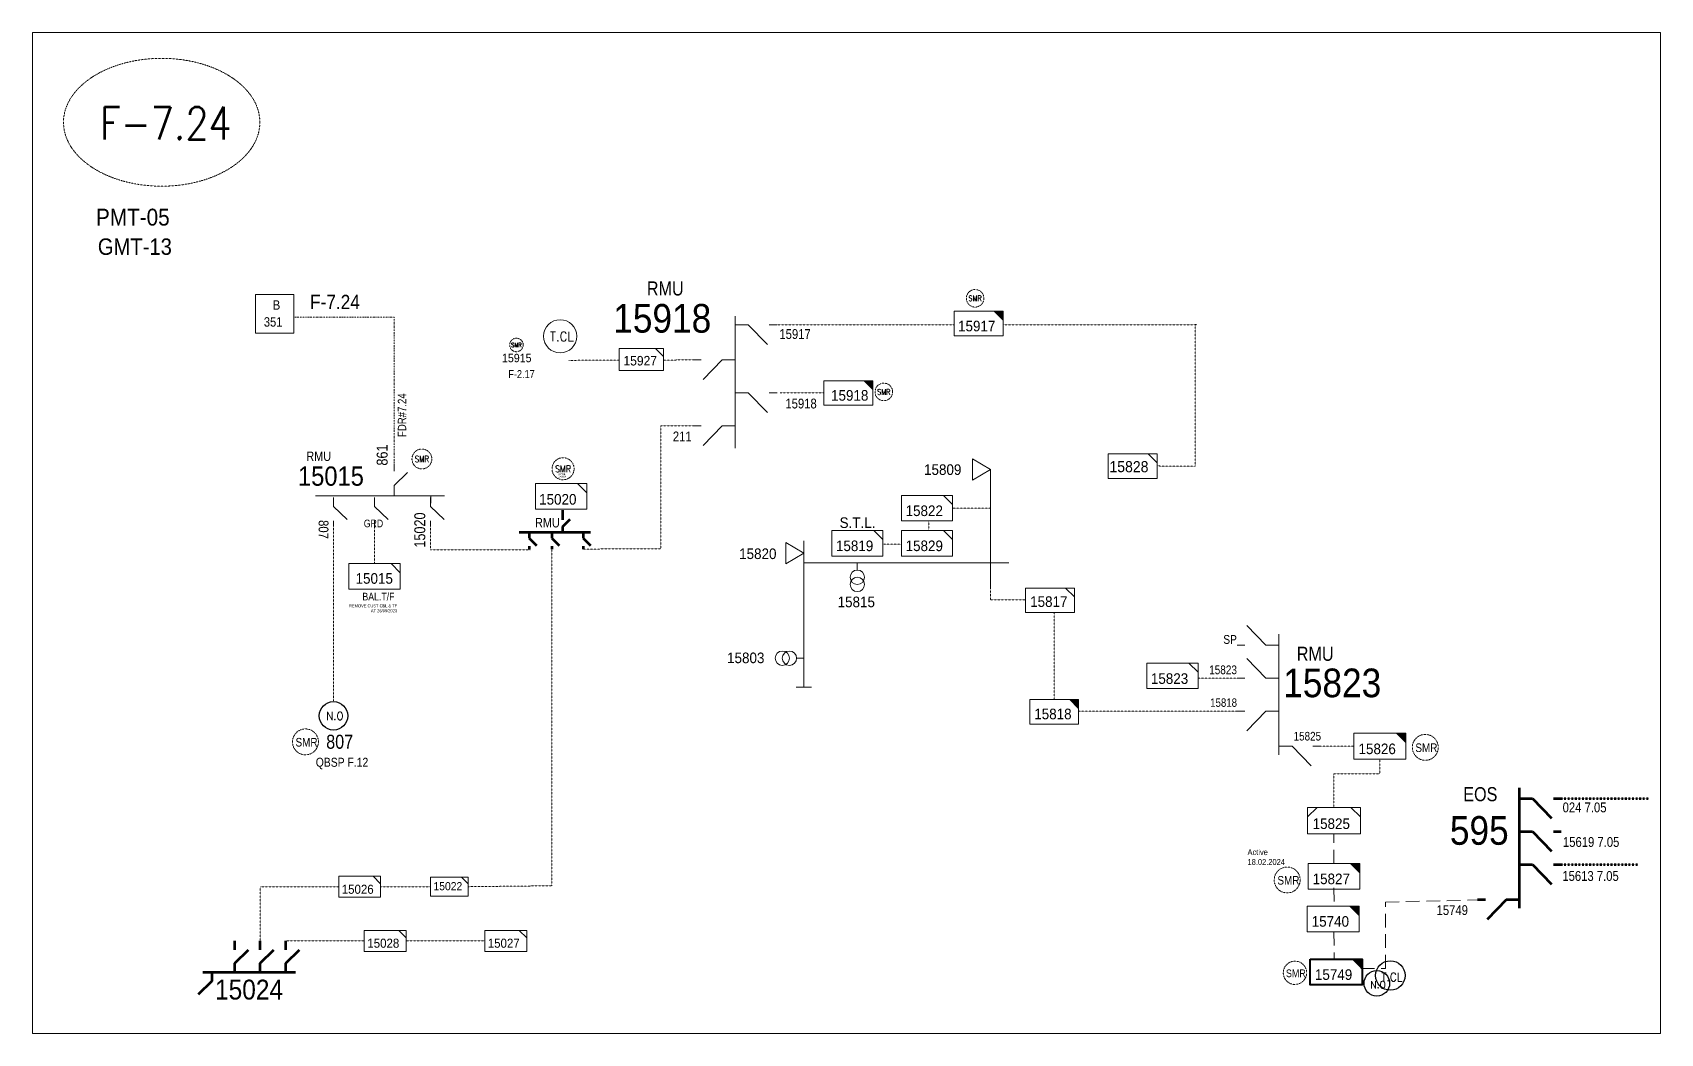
# Model space of a CAD drawing. Header units: metres. Extents: x 65984 to 144644, y -19036 to 23726.
# Drawn here: x 99554 to 100622, y -1956 to -1299 of the extents above; entities that cross this region are included whole.
import ezdxf
from ezdxf.enums import TextEntityAlignment as Align

# ---------------------------------------------------------------- set-up
doc = ezdxf.new("R2010")
doc.units = ezdxf.units.M
doc.header["$MEASUREMENT"] = 0
for name, pattern in [('DGN Style 3', [0.013877, 0, -0.013877]), ('DGN Style 4', [1.6, 0.8, -0.4, 0, -0.4]), ('HIDDEN2', [2381.25, 1587.5, -793.75])]:
    doc.linetypes.add(name, pattern=pattern)
doc.layers.get('0').update_dxf_attribs({"color": 95, "lineweight": 40})
for name, color, linetype, lineweight in [('d_eos', 111, 'Continuous', 40), ('d_eos no', 121, 'Continuous', 40), ('d_oh branch', 94, 'Continuous', 40), ('d_switch', 95, 'Continuous', 40), ('d_tf', 1, 'Continuous', 40), ('d_tf no', 6, 'Continuous', 40), ('d_tf_200', 1, 'Continuous', 40), ('d_ug cable', 95, 'Continuous', 40), ('d_ug tf', 1, 'Continuous', 40), ('d_unit sub', 7, 'Continuous', 40), ('fedr no', 95, 'Continuous', 40), ('GRID STATION  04', 7, 'Continuous', 40), ('Level 37', 7, 'Continuous', 0), ('O H MAIN FEEDER', 4, 'Continuous', 100), ('SW N O', 114, 'Continuous', 30)]:
    doc.layers.add(name, color=color, linetype=linetype, lineweight=lineweight)
doc.styles.add('NASKHF', font='naskhf.shx', dxfattribs={"height": 8})
doc.styles.add('Style-Arial', font='arial.ttf')
doc.styles.add('Style-ENGINEERING', font='ENGINEERING.shx')
doc.styles.add('Style-msdefault', font='msdefault.shx')
doc.styles.add('Style-STANDARD', font='STANDARD.shx')

# ---------------------------------------------------------------- blocks, each defined once
blk = doc.blocks.new('TF_8')
at = {"color": 0, "linetype": 'ByBlock', "lineweight": -2}
blk.add_line((6.3, 4.95), (9.9, 1.35), dxfattribs=at)
blk.add_3dface([(-10.1, 4.95), (9.9, 4.95), (9.9, -5.05), (-10.1, -5.05)], dxfattribs=at)
blk = doc.blocks.new('TFU_132')
at = {"layer": 'd_tf_200', "color": 11, "linetype": 'Continuous', "lineweight": 13}
blk.add_line((0, 10), (0, 0), dxfattribs=at)
at = {"layer": 'd_tf_200', "color": 11, "linetype": 'Continuous', "lineweight": 13, "extrusion": (0, 0, -1)}
for centre in [(0, 30), (0, 20)]:
    blk.add_circle(centre, 10, dxfattribs=at)
blk = doc.blocks.new('exist.us-1000kva')
at = {"color": 0, "linetype": 'ByBlock', "lineweight": -2, "flags": 128}
blk.add_lwpolyline([(40, 12.9), (32.8, 20), (40, 20)], close=True, dxfattribs=at)
at = {"color": 0, "linetype": 'ByBlock', "lineweight": -2, "extrusion": (0, 0, -1)}
blk.add_solid([(-40, 12.9), (-32.8, 20), (-40, 20)], dxfattribs=at)
at = {"color": 0, "linetype": 'ByBlock', "lineweight": -2, "xscale": 2, "yscale": 2}
blk.add_blockref('TF_8', (20.2, 10.1), dxfattribs=at)
blk = doc.blocks.new('TRA1_1102')
at = {"layer": 'd_tf', "color": 11, "linetype": 'Continuous', "lineweight": 13, "ltscale": 0.000583831, "extrusion": (0, 0, -1), "flags": 128}
blk.add_lwpolyline([(-10, -17), (0, 0), (10, -17)], close=True, dxfattribs=at)
blk = doc.blocks.new('TRA1_1101')
at = {"layer": 'd_tf', "color": 11, "linetype": 'Continuous', "lineweight": 13, "ltscale": 0.000583831, "xscale": 1.000046566207833, "yscale": 1.000046566207833, "zscale": 1.000046566207833, "rotation": 180}
blk.add_blockref('TRA1_1102', (0, 0), dxfattribs=at)
blk = doc.blocks.new('*U2914')
at = {"layer": 'd_unit sub', "color": 11, "linetype": 'Continuous', "lineweight": 13, "flags": 128}
for points in [[(-9.48, 1.38), (-6.07, 4.73), (-9.48, 4.73)], [(9.49, 1.32), (6.02, 4.73), (9.5, 4.73)]]:
    blk.add_lwpolyline(points, close=True, dxfattribs=at)
at = {"layer": 'd_unit sub', "color": 11, "linetype": 'Continuous', "lineweight": 13, "xscale": 0.9486633457507602, "yscale": 0.9486633457507602, "zscale": 0.4380515265747435, "rotation": 359.9999999999999}
blk.add_blockref('TF_8', (0.1, 0.04), dxfattribs=at)
blk = doc.blocks.new('*U1426')
at = {"layer": 'SW N O', "color": 3}
blk.add_circle((0, 0), 16.8, dxfattribs=at)
at = {"layer": 'SW N O', "color": 3, "style": 'Style-STANDARD'}
blk.add_text('N.O', height=9.6, dxfattribs=at).set_placement((1.7, -0.2), align=Align.MIDDLE_CENTER)
blk = doc.blocks.new('*U3934')
at = {"layer": 'SW N O', "color": 3}
blk.add_circle((0, 0), 16.8, dxfattribs=at)
at = {"layer": 'SW N O', "color": 3, "insert": (1.7, -1.8), "char_height": 9.6, "attachment_point": 5, "line_spacing_factor": 0.6, "style": 'Style-STANDARD'}
blk.add_mtext('N.O ', dxfattribs=at)
blk = doc.blocks.new('*U1280')
at = {"layer": 'SW N O', "color": 1, "lineweight": 13}
blk.add_circle((0, 0), 16.8, dxfattribs=at)
at = {"layer": 'SW N O', "color": 1, "lineweight": 13, "style": 'Style-STANDARD'}
blk.add_text('T.CL', height=9.6, dxfattribs=at).set_placement((1.7, -0.2), align=Align.MIDDLE_CENTER)
blk = doc.blocks.new('*U3842')
at = {"layer": 'SW N O', "color": 1}
blk.add_circle((0, 0), 16.8, dxfattribs=at)
at = {"layer": 'SW N O', "color": 1, "insert": (1.7, -1.8), "char_height": 9.6, "attachment_point": 5, "line_spacing_factor": 0.6, "style": 'Style-STANDARD'}
blk.add_mtext('T.CL', dxfattribs=at)

msp = doc.modelspace()

# ---------------------------------------------------------------- linework, layer by layer
at = {"layer": 'd_eos', "color": 7, "linetype": 'Continuous', "lineweight": 13, "ltscale": 1.176603}
for p, q in [((100014.9, -1485.4), (100014.9, -1572)), ((100014.9, -1491.1), (100023.5, -1491.1)), ((100023.5, -1491.1), (100036, -1504)), ((100037.2, -1491.1), (100042.4, -1491.1)), ((99992.6, -1514.2), (99987.4, -1514.2)), ((100006.4, -1514.2), (99993.8, -1527.1)), ((100014.9, -1514.2), (100006.4, -1514.2)), ((100014.9, -1535.9), (100023.5, -1535.9)), ((100023.5, -1535.9), (100036, -1548.8)), ((100037.2, -1535.9), (100042.4, -1535.9)), ((99992.6, -1557.5), (99987.4, -1557.5)), ((100006.4, -1557.5), (99993.8, -1570.4)), ((100014.9, -1557.5), (100006.4, -1557.5)), ((100363, -1701.3), (100350.5, -1688.4)), ((100371.6, -1773.4), (100371.6, -1694.2)), ((100349.3, -1701.3), (100344.1, -1701.3)), ((100371.6, -1701.3), (100363, -1701.3)), ((100363, -1722.9), (100350.5, -1710)), ((100349.3, -1722.9), (100344.1, -1722.9)), ((100371.6, -1722.9), (100363, -1722.9)), ((100349.3, -1744.6), (100344.1, -1744.6)), ((100363, -1744.6), (100350.5, -1757.5)), ((100371.6, -1744.6), (100363, -1744.6)), ((100371.6, -1767.7), (100380.2, -1767.7)), ((100380.2, -1767.7), (100392.7, -1780.6)), ((100393.9, -1767.7), (100399.1, -1767.7))]:
    msp.add_line(p, q, dxfattribs=at)
at = {"layer": 'd_eos', "color": 2, "linetype": 'Continuous', "lineweight": 13, "ltscale": 0.9385}
for p, q in [((99791.2, -1587.2), (99791.2, -1583.6)), ((99791.2, -1596.6), (99800, -1588)), ((99791.2, -1602.5), (99791.2, -1596.6)), ((99751.5, -1604.4), (99751.5, -1610.3)), ((99751.5, -1610.3), (99760.3, -1618.9)), ((99778.3, -1604.4), (99778.3, -1610.3)), ((99778.3, -1610.3), (99787.2, -1618.9)), ((99815.1, -1604.4), (99815.1, -1610.3)), ((99815.1, -1610.3), (99823.9, -1618.9)), ((99751.5, -1619.7), (99751.5, -1623.3)), ((99778.3, -1619.7), (99778.3, -1623.3)), ((99815.1, -1619.7), (99815.1, -1623.3))]:
    msp.add_line(p, q, dxfattribs=at)
at = {"layer": 'd_eos', "color": 2, "linetype": 'Continuous', "lineweight": 13, "ltscale": 0.808119}
for p, q in [((99791.3, -1603.5), (99791.3, -1598.8)), ((99739.6, -1603.4), (99824.2, -1603.4)), ((99815.2, -1603.4), (99815.2, -1608.1))]:
    msp.add_line(p, q, dxfattribs=at)
at = {"layer": 'd_eos', "color": 2, "linetype": 'Continuous', "lineweight": 211, "ltscale": 0.449462}
for p, q in [((99901.8, -1619.1), (99901.8, -1612.8)), ((99873.1, -1627.3), (99920.1, -1627.3)), ((99915.1, -1627.2), (99915.1, -1629.9))]:
    msp.add_line(p, q, dxfattribs=at)
at = {"layer": 'd_eos', "color": 2, "linetype": 'Continuous', "lineweight": 211, "ltscale": 0.521977}
for p, q in [((99901.8, -1623.5), (99906.7, -1618.7)), ((99879.7, -1627.8), (99879.7, -1631.1)), ((99879.7, -1631.1), (99884.6, -1635.9)), ((99894.6, -1627.8), (99894.6, -1631.1)), ((99894.6, -1631.1), (99899.5, -1635.9)), ((99901.8, -1627.3), (99901.8, -1623.5)), ((99915.1, -1627.8), (99915.1, -1631.1)), ((99915.1, -1631.1), (99920, -1635.9)), ((99879.7, -1636.3), (99879.7, -1638.3)), ((99894.6, -1636.3), (99894.6, -1638.3)), ((99915.1, -1636.3), (99915.1, -1638.3))]:
    msp.add_line(p, q, dxfattribs=at)
at = {"layer": 'd_eos', "color": 7, "linetype": 'Continuous', "lineweight": 211, "ltscale": 1.176603}
for p, q in [((100529.3, -1874), (100529.3, -1794.9)), ((100529.3, -1802), (100537.9, -1802)), ((100537.9, -1802), (100550.4, -1814.9)), ((100551.6, -1802), (100556.8, -1802)), ((100529.3, -1823.6), (100537.9, -1823.6)), ((100537.9, -1823.6), (100550.4, -1836.5)), ((100551.6, -1823.6), (100556.8, -1823.6)), ((100529.3, -1845.2), (100537.9, -1845.2)), ((100537.9, -1845.2), (100550.4, -1858.1)), ((100551.6, -1845.2), (100556.8, -1845.2)), ((100520.7, -1868.4), (100508.2, -1881.3)), ((100529.3, -1868.4), (100520.7, -1868.4))]:
    msp.add_line(p, q, dxfattribs=at)
at = {"layer": 'd_eos', "color": 157, "linetype": 'Continuous', "lineweight": 211, "ltscale": 1.176603}
msp.add_line((100507, -1868.4), (100501.8, -1868.4), dxfattribs=at)
at = {"layer": 'd_eos', "color": 30, "linetype": 'Continuous', "lineweight": 211, "ltscale": 0.81607}
for p, q in [((99686.7, -1901.3), (99686.7, -1895.3)), ((99703.3, -1901.3), (99703.3, -1895.3)), ((99720.1, -1901.3), (99720.1, -1895.3)), ((99686.7, -1910), (99695.7, -1901.3)), ((99686.7, -1915.9), (99686.7, -1910)), ((99703.3, -1910), (99712.2, -1901.3)), ((99703.3, -1915.9), (99703.3, -1910)), ((99720.1, -1910), (99729, -1901.3)), ((99720.1, -1915.9), (99720.1, -1910)), ((99671.7, -1921.8), (99662.7, -1930.5)), ((99665.8, -1915.9), (99726.4, -1915.9)), ((99671.7, -1915.9), (99671.7, -1921.8))]:
    msp.add_line(p, q, dxfattribs=at)
at = {"layer": 'd_oh branch', "color": 11, "linetype": 'Continuous', "lineweight": 13}
for p, q in [((100182.3, -1586.1), (100182.3, -1664.1)), ((100059.9, -1728.8), (100059.9, -1633)), ((100194.5, -1647.3), (100059.9, -1647.3)), ((100064.9, -1728.8), (100054.9, -1728.8))]:
    msp.add_line(p, q, dxfattribs=at)
at = {"layer": 'd_ug cable', "color": 11, "linetype": 'DGN Style 3', "lineweight": 13}
for p, q in [((100042.4, -1491.1), (100089.3, -1491.1)), ((100158.5, -1491.1), (100089.3, -1491.1)), ((99905.8, -1514.5), (99938.9, -1514.4)), ((99967.8, -1514.3), (99990.7, -1514.2)), ((100044.5, -1535.9), (100073.1, -1535.9)), ((100182.3, -1611.5), (100157.5, -1611.5)), ((100141.9, -1620.2), (100141.9, -1626.1)), ((99751.5, -1623.3), (99751.5, -1737.9)), ((99778.3, -1647.7), (99778.3, -1623.3)), ((100123.6, -1635.1), (100112.4, -1635.1)), ((100224.1, -1680), (100224.1, -1737))]:
    msp.add_line(p, q, dxfattribs=at)
at = {"layer": 'd_ug cable', "color": 30, "linetype": 'DGN Style 3', "lineweight": 13}
for p, q in [((99754.8, -1859.9), (99703.3, -1859.9)), ((99703.3, -1859.9), (99703.3, -1895.3)), ((99815, -1859.8), (99782.5, -1859.8)), ((99839.8, -1859.8), (99894.7, -1859.2)), ((99771.6, -1895.3), (99720.1, -1895.3)), ((99850.7, -1895.3), (99799.1, -1895.3))]:
    msp.add_line(p, q, dxfattribs=at)
at = {"layer": 'd_ug cable', "color": 11, "linetype": 'HIDDEN2', "lineweight": 13, "ltscale": 0.005643}
for p, q in [((100407.7, -1860.5), (100407.8, -1872.4)), ((100407.7, -1889.5), (100407.9, -1906.6))]:
    msp.add_line(p, q, dxfattribs=at)
at = {"layer": 'd_ug cable', "color": 11, "linetype": 'DGN Style 3', "lineweight": 13, "flags": 128}
for points in [[(100190.5, -1491.1), (100317.3, -1491.1), (100317.3, -1490.7), (100316.6, -1490.7), (100316.6, -1583.9)], [(99915.1, -1638.3), (99943, -1638.2), (99966.1, -1638.2), (99966.1, -1557.5), (99987.4, -1557.5)], [(100291.7, -1583.8), (100316.6, -1583.9)], [(99815.1, -1623.3), (99815.1, -1638.7), (99880.5, -1638.7)], [(100182.3, -1658.4), (100182.3, -1671.6), (100205.2, -1671.6)], [(100318.5, -1722.9), (100344.1, -1722.9)], [(100240.2, -1744.6), (100346.7, -1744.6)], [(100399.1, -1767.7), (100420.8, -1767.7)], [(100407.7, -1807.9), (100407.7, -1785.7), (100437.8, -1785.7), (100437.8, -1776.2)]]:
    msp.add_lwpolyline(points, dxfattribs=at)
at = {"layer": 'd_ug cable', "color": 30, "linetype": 'DGN Style 3', "lineweight": 13, "flags": 128}
msp.add_lwpolyline([(99894.7, -1859.2), (99894.7, -1638.2)], dxfattribs=at)
at = {"layer": 'd_ug cable', "color": 157, "linetype": 'DGN Style 3', "lineweight": 158, "flags": 128}
for points in [[(100556.8, -1802), (100614.3, -1802)], [(100557, -1845.2), (100607.1, -1845.2)]]:
    msp.add_lwpolyline(points, dxfattribs=at)
at = {"layer": 'd_ug cable', "color": 11, "linetype": 'HIDDEN2', "lineweight": 13, "ltscale": 0.005643}
for points in [[(100407.7, -1844.5), (100407.7, -1825.3)], [(100425.3, -1913.4), (100441.5, -1913.4), (100441.5, -1869.9), (100507, -1868.4)]]:
    msp.add_lwpolyline(points, dxfattribs=at)
at = {"layer": 'd_ug cable', "color": 2, "linetype": 'DGN Style 3', "lineweight": 13}
for centre, radius in [((100172.3, -1473.8), 5.77), ((99871.4, -1504.4), 4.44), ((100112.4, -1535.2), 5.77), ((99809.4, -1579.2), 6.52), ((99902, -1585.6), 7.24), ((99733, -1764.8), 8.5), ((100467.6, -1768.4), 8.5), ((100377, -1855.4), 8.5), ((100382.1, -1916.3), 7.65)]:
    msp.add_circle(centre, radius, dxfattribs=at)
at = {"layer": 'd_ug tf', "color": 11, "linetype": 'DGN Style 4', "lineweight": 13, "flags": 128}
msp.add_lwpolyline([(99791.2, -1583.5), (99791.2, -1486.2), (99725.4, -1486.2)], dxfattribs=at)
at = {"layer": 'fedr no', "color": 82, "linetype": 'DGN Style 3', "lineweight": 13, "true_color": 0x1dc70e}
msp.add_ellipse((99638.7, -1358.3), major_axis=(64.4, 0), ratio=0.651175, dxfattribs=at)
at = {"layer": 'GRID STATION  04', "color": 121, "linetype": 'Continuous', "lineweight": 13, "ltscale": 0.907961, "flags": 128}
msp.add_lwpolyline([(99700.2, -1496.6), (99700.2, -1471.4), (99725.4, -1471.4), (99725.4, -1496.6)], close=True, dxfattribs=at)
at = {"layer": 'O H MAIN FEEDER', "color": 140, "linetype": 'Continuous', "lineweight": 13, "flags": 128}
msp.add_lwpolyline([(99554, -1299.4), (100621.9, -1299.4), (100621.9, -1956.1), (99554, -1956.1)], close=True, dxfattribs=at)

# ---------------------------------------------------------------- block references
at = {"layer": 'd_tf', "color": 11, "linetype": 'Continuous', "lineweight": 13, "ltscale": 0.000583831, "extrusion": (0, 0, -1), "xscale": 0.6959095240458242, "yscale": 0.6959095240458242, "zscale": 0.6959095240458242, "rotation": 269.9999999999999}
for p in [(-100182.3, -1586.1), (-100059.9, -1641)]:
    msp.add_blockref('TRA1_1101', p, dxfattribs=at)
at = {"layer": 'd_tf_200', "color": 11, "linetype": 'Continuous', "lineweight": 13, "xscale": 0.4702091378688003, "yscale": 0.4702091378688003, "zscale": 0.4702091378688003, "rotation": 179.9999999999999}
msp.add_blockref('TFU_132', (100095, -1647.4), dxfattribs=at)
at = {"layer": 'd_tf_200', "color": 11, "linetype": 'Continuous', "lineweight": 13, "extrusion": (0, 0, -1), "xscale": 0.4702091378688003, "yscale": 0.4702091378688003, "zscale": 0.4702091378688003, "rotation": 269.9999999999999}
msp.add_blockref('TFU_132', (-100059.9, -1709.9), dxfattribs=at)
at = {"layer": 'd_unit sub', "color": 2, "linetype": 'Continuous', "lineweight": 13, "zscale": 0.8026700699180855, "rotation": 359.9999999999999}
for name, p, xscale, yscale in [('exist.us-1000kva', (100158.5, -1498.3), 0.8026700699180855, 0.8026700699180855), ('exist.us-1000kva', (100073.1, -1543.9), 0.8026700699180855, 0.8026700699180855), ('TF_8', (99900.9, -1603.6), 1.690979106227256, 1.690979106227256), ('exist.us-1000kva', (100420.8, -1776.2), 0.8508118396660692, 0.8508118396660692), ('exist.us-1000kva', (100390.7, -1861.5), 0.8508118396660692, 0.8508118396660692)]:
    msp.add_blockref(name, p, dxfattribs=dict(at, xscale=xscale, yscale=yscale))
at = {"layer": 'd_unit sub', "color": 11, "linetype": 'Continuous', "lineweight": 13, "rotation": 359.9999999999999}
for name, p, xscale, yscale, zscale in [('TF_8', (99953.5, -1513.9), 1.444806125852554, 1.444806125852554, 0.722403062926277), ('TF_8', (100275.8, -1583.8), 1.606128338054639, 1.606128338054639, 0.722403062926277), ('TF_8', (100140.9, -1611.4), 1.677542875823462, 1.677542875823462, 0.8026700699180855), ('TF_8', (100095.2, -1634.4), 1.677542875823462, 1.677542875823462, 0.8026700699180855), ('TF_8', (100140.9, -1634.4), 1.677542875823462, 1.677542875823462, 0.8026700699180855), ('TF_8', (99778.5, -1656.1), 1.690979106227256, 1.690979106227256, 0.8026700699180855), ('TF_8', (100221.5, -1671.9), 1.605340139836171, 1.605340139836171, 0.8026700699180855), ('TF_8', (100301.9, -1721.4), 1.677672242170737, 1.677672242170737, 0.8026700699180855), ('exist.us-1000kva', (100208.1, -1753.1), 0.8026700699180855, 0.8026700699180855, 0.8026700699180855), ('exist.us-1000kva', (100390.1, -1889.5), 0.8508118396660692, 0.8508118396660692, 0.8026700699180855)]:
    msp.add_blockref(name, p, dxfattribs=dict(at, xscale=xscale, yscale=yscale, zscale=zscale))
at = {"layer": 'd_unit sub', "color": 11, "linetype": 'Continuous', "lineweight": 13, "xscale": 1.83236450787971, "yscale": 1.83236450787971, "zscale": 1.83236450787971}
msp.add_blockref('*U2914', (100407.7, -1816.5), dxfattribs=at)
at = {"layer": 'd_unit sub', "color": 30, "linetype": 'Continuous', "lineweight": 13}
for p, xscale, yscale, zscale, rotation in [((99768.7, -1859.8), 1.37460979614615, 1.37460979614615, 0.6873048980730748, 359.9997316471886), ((99827.5, -1859.7), 1.237148816531535, 1.237148816531535, 0.6185744082657674, 359.9999999999999), ((99785.5, -1895.3), 1.37460979614615, 1.37460979614615, 0.6873048980730748, 359.9997316471886), ((99864.6, -1895.3), 1.37460979614615, 1.37460979614615, 0.6873048980730748, 359.9997316471886)]:
    msp.add_blockref('TF_8', p, dxfattribs=dict(at, xscale=xscale, yscale=yscale, zscale=zscale, rotation=rotation))
at = {"layer": 'd_unit sub', "color": 2, "linetype": 'Continuous', "lineweight": 40, "xscale": 0.8508118396660692, "yscale": 0.8508118396660692, "zscale": 0.8026700699180855, "rotation": 359.9999999999999}
msp.add_blockref('exist.us-1000kva', (100392.1, -1924.3), dxfattribs=at)
at = {"layer": 'SW N O', "color": 1, "lineweight": 13, "xscale": 0.648330885276986, "yscale": 0.648330885276986, "zscale": 0.648330885276986}
msp.add_blockref('*U1280', (99900.1, -1498.7), dxfattribs=at)
at = {"layer": 'SW N O', "color": 3}
for name, p, xscale, yscale, zscale in [('*U1426', (99751.4, -1747.7), 0.5549774322543758, 0.5549774322543758, 0.5549774322543758), ('*U3934', (100435.8, -1923.2), 0.4994796890289382, 0.4994796890289382, 0.4994796890289382)]:
    msp.add_blockref(name, p, dxfattribs=dict(at, xscale=xscale, yscale=yscale, zscale=zscale))
at = {"layer": 'SW N O', "color": 1, "xscale": 0.5757626037721054, "yscale": 0.5757626037721054, "zscale": 0.5757626037721054}
msp.add_blockref('*U3842', (100444.7, -1918.1), dxfattribs=at)

# ---------------------------------------------------------------- texts
at = {"color": 2, "linetype": 'Continuous', "lineweight": 0, "style": 'Style-msdefault', "width": 0.945946}
msp.add_text('15915', height=5.52, dxfattribs=at).set_placement((99861.9, -1510.2), align=Align.TOP_LEFT)
at = {"layer": 'd_eos no', "color": 7, "linetype": 'Continuous', "lineweight": 13, "style": 'Style-Arial', "width": 0.88}
for s, height, p in [('PMT-05', 11.06, (99595.6, -1415)), ('GMT-13', 10.78, (99596.8, -1434.5)), ('15918', 18.81, (99934.9, -1477.5))]:
    msp.add_text(s, height=height, dxfattribs=at).set_placement(p, align=Align.TOP_LEFT)
at = {"layer": 'd_eos no', "color": 2, "linetype": 'Continuous', "lineweight": 13, "style": 'Style-Arial', "width": 0.88}
msp.add_text('15015', height=12.65, dxfattribs=at).set_placement((99728.1, -1584.1), align=Align.TOP_LEFT)
at = {"layer": 'd_eos no', "color": 7, "linetype": 'Continuous', "lineweight": 13, "style": 'Style-Arial', "width": 0.88}
msp.add_text('15823', height=18.81, dxfattribs=at).set_placement((100438.7, -1716.7), align=Align.TOP_RIGHT)
at = {"layer": 'd_eos no', "color": 7, "linetype": 'Continuous', "lineweight": 140, "style": 'Style-Arial', "width": 0.88}
msp.add_text('595', height=18.81, dxfattribs=at).set_placement((100522.3, -1813.5), align=Align.TOP_RIGHT)
msp.add_text('15024', height=13.05, dxfattribs=at).set_placement((99673.7, -1920.8), align=Align.TOP_LEFT)
at = {"layer": 'd_switch', "color": 2, "linetype": 'Continuous', "lineweight": 13, "style": 'Style-msdefault', "width": 0.9}
msp.add_text('F-7.24', height=9.4, dxfattribs=at).set_placement((99736, -1471.5), align=Align.TOP_LEFT)
at = {"layer": 'd_switch', "color": 7, "linetype": 'Continuous', "lineweight": 13, "style": 'Style-ENGINEERING', "width": 0.857143}
for s, rotation, p in [('15917', 359.9996, (100043.9, -1494)), ('211', 0.0004, (99974, -1561.2))]:
    msp.add_text(s, height=6.45, rotation=rotation, dxfattribs=at).set_placement(p, align=Align.TOP_LEFT)
at = {"layer": 'd_switch', "color": 55, "linetype": 'Continuous', "lineweight": 13, "ltscale": 0.873591, "style": 'Style-ENGINEERING', "width": 0.857143}
msp.add_text('F-2.17', height=5.23, dxfattribs=at).set_placement((99883.4, -1520.9), align=Align.TOP_RIGHT)
at = {"layer": 'd_switch', "color": 2, "linetype": 'Continuous', "lineweight": 13, "style": 'Style-msdefault', "width": 0.857143}
msp.add_text('FDR#7.24', height=5.49, rotation=90, dxfattribs=at).set_placement((99793.6, -1564.8), align=Align.TOP_LEFT)
at = {"layer": 'd_switch', "color": 7, "linetype": 'Continuous', "lineweight": 13, "style": 'Style-ENGINEERING', "width": 0.857143}
msp.add_text('15918', height=6.45, dxfattribs=at).set_placement((100068.4, -1539.6), align=Align.TOP_RIGHT)
for s, p in [('861', (99779.7, -1569.7)), ('15020', (99804.4, -1614.3))]:
    msp.add_text(s, height=7.23, rotation=90, dxfattribs=at).set_placement(p, align=Align.TOP_RIGHT)
at = {"layer": 'd_switch', "color": 7, "linetype": 'Continuous', "lineweight": 30, "style": 'Style-ENGINEERING', "width": 0.857143}
msp.add_text('807', height=6.45, rotation=270, dxfattribs=at).set_placement((99748.1, -1619.3), align=Align.TOP_LEFT)
at = {"layer": 'd_switch', "color": 2, "linetype": 'Continuous', "lineweight": 13, "style": 'Style-ENGINEERING', "width": 0.857143}
for s, p in [('GRD', (99784, -1619)), ('BAL.T/F', (99791.4, -1667))]:
    msp.add_text(s, height=5, dxfattribs=at).set_placement(p, align=Align.TOP_RIGHT)
at = {"layer": 'd_switch', "color": 7, "linetype": 'Continuous', "lineweight": 13, "style": 'Style-ENGINEERING', "width": 0.857143}
msp.add_text('SP', height=5.81, dxfattribs=at).set_placement((100335.1, -1700.5))
at = {"layer": 'd_switch', "color": 11, "linetype": 'Continuous', "lineweight": 13, "style": 'Style-ENGINEERING', "width": 0.857143}
for s, height, p in [('15823', 5.73, (100325.8, -1720.4)), ('15818', 5.52, (100326.5, -1741.8)), ('15825', 5.66, (100381.2, -1763.9))]:
    msp.add_text(s, height=height, dxfattribs=at).set_placement(p)
at = {"layer": 'd_switch', "color": 1, "linetype": 'Continuous', "lineweight": 30, "ltscale": 1.551637, "style": 'Style-ENGINEERING', "width": 0.857143}
for p in [(99726.5, -1762.2), (100461.1, -1765.8), (100370.6, -1852.8)]:
    msp.add_text('SMR', height=5.67, rotation=0.0026, dxfattribs=at).set_placement(p, align=Align.TOP_LEFT)
at = {"layer": 'd_switch', "color": 55, "linetype": 'Continuous', "lineweight": 13, "ltscale": 1.125036, "style": 'Style-ENGINEERING', "width": 0.857143}
msp.add_text('QBSP F.12', height=5.94, dxfattribs=at).set_placement((99774.2, -1775.2), align=Align.TOP_RIGHT)
at = {"layer": 'd_switch', "color": 7, "linetype": 'Continuous', "lineweight": 30, "style": 'Style-ENGINEERING', "width": 0.857143}
for s, p in [('024 7.05', (100557.7, -1811)), ('15619 7.05', (100557.9, -1833.7)), ('15613 7.05', (100557.5, -1856)), ('15749', (100475, -1878.4))]:
    msp.add_text(s, height=6.45, dxfattribs=at).set_placement(p)
at = {"layer": 'd_switch', "color": 1, "linetype": 'Continuous', "lineweight": 30, "ltscale": 1.396473, "style": 'Style-ENGINEERING', "width": 0.857143}
msp.add_text('SMR', height=5.1, rotation=0.0026, dxfattribs=at).set_placement((100376.2, -1914.1), align=Align.TOP_LEFT)
at = {"layer": 'd_switch', "color": 2, "linetype": 'Continuous', "lineweight": 13, "insert": (99793.2, -1674.6), "char_height": 1.922, "attachment_point": 3, "style": 'NASKHF'}
msp.add_mtext('\\FENGINEERING;\\H1x;\\W0.857143;REMOVE CUST CBL & TF\\PAT 26/09/2023', dxfattribs=at)
at = {"layer": 'd_tf no', "color": 2, "linetype": 'DGN Style 3', "lineweight": 13, "style": 'Style-msdefault', "width": 0.945946}
for s, p in [('15917', (100161.1, -1488.5)), ('15918', (100077.8, -1534)), ('15826', (100423.8, -1765.9))]:
    msp.add_text(s, height=6.96, dxfattribs=at).set_placement(p, align=Align.TOP_LEFT)
at = {"layer": 'd_tf no', "color": 11, "linetype": 'DGN Style 3', "lineweight": 13, "style": 'Style-msdefault', "width": 0.945946}
for s, height, p in [('15927', 6.26, (99941.6, -1511.6)), ('15809', 6.96, (100138.8, -1582.7)), ('15828', 7.28, (100260.4, -1580.6)), ('15822', 6.96, (100126.7, -1609.7)), ('S.T.L.', 6.96, (100083.4, -1617.5)), ('15819', 6.96, (100081, -1632.7)), ('15829', 6.96, (100126.7, -1632.7)), ('15820', 6.96, (100017.5, -1637.9)), ('15815', 6.96, (100082.1, -1669.5)), ('15817', 6.96, (100208.4, -1669.3)), ('15803', 6.96, (100009.6, -1706.2)), ('15823', 6.96, (100287.6, -1719.8)), ('15818', 6.96, (100211.1, -1743)), ('15825', 6.96, (100393.7, -1815)), ('15740', 6.96, (100393.1, -1879.1))]:
    msp.add_text(s, height=height, dxfattribs=at).set_placement(p, align=Align.TOP_LEFT)
at = {"layer": 'd_tf no', "color": 121, "linetype": 'Continuous', "lineweight": 13, "style": 'Style-msdefault', "width": 0.945946}
msp.add_text('15020', height=6.96, dxfattribs=at).set_placement((99886.3, -1602.2), align=Align.TOP_LEFT)
at = {"layer": 'd_tf no', "color": 11, "linetype": 'Continuous', "lineweight": 13, "style": 'Style-msdefault', "width": 0.945946}
msp.add_text('15015', height=6.96, dxfattribs=at).set_placement((99765.9, -1654.1), align=Align.TOP_LEFT)
at = {"layer": 'd_tf no', "color": 30, "linetype": 'Continuous', "lineweight": 13, "style": 'Style-msdefault', "width": 0.945946}
for s, height, p in [('15022', 5.36, (99817, -1856.8)), ('15026', 5.96, (99756.8, -1858.5)), ('15028', 5.96, (99773.6, -1893.9)), ('15027', 5.96, (99852.6, -1893.9))]:
    msp.add_text(s, height=height, dxfattribs=at).set_placement(p, align=Align.TOP_LEFT)
at = {"layer": 'd_tf no', "color": 121, "linetype": 'DGN Style 3', "lineweight": 13, "style": 'Style-msdefault', "width": 0.945946}
msp.add_text('15827', height=6.96, dxfattribs=at).set_placement((100393.7, -1851.2), align=Align.TOP_LEFT)
at = {"layer": 'd_tf no', "color": 121, "linetype": 'DGN Style 3', "lineweight": 40, "style": 'Style-msdefault', "width": 0.945946}
msp.add_text('15749', height=6.96, dxfattribs=at).set_placement((100395.2, -1914), align=Align.TOP_LEFT)
at = {"layer": 'd_tf no', "color": 1, "linetype": 'Continuous', "lineweight": 40, "ltscale": 0.884282, "char_height": 3.644, "attachment_point": 5, "line_spacing_factor": 1.2, "style": 'Style-STANDARD'}
for insert in [(100172.3, -1473.8), (100112.4, -1535.2)]:
    msp.add_mtext('\\H1x;\\W0.909091;SMR\\P', dxfattribs=dict(at, insert=insert))
at = {"layer": 'd_tf no', "color": 1, "linetype": 'Continuous', "lineweight": 40, "ltscale": 0.729, "insert": (99871.4, -1504.4), "char_height": 2.761, "attachment_point": 5, "line_spacing_factor": 1.2, "style": 'Style-STANDARD'}
msp.add_mtext('\\H1x;\\W0.909091;SMR\\P', dxfattribs=at)
at = {"layer": 'd_tf no', "color": 1, "linetype": 'Continuous', "lineweight": 40, "ltscale": 0.95772, "insert": (99809.4, -1579.2), "char_height": 4.061, "attachment_point": 5, "line_spacing_factor": 1.2, "style": 'Style-STANDARD'}
msp.add_mtext('\\H1x;\\W0.909091;SMR\\P', dxfattribs=at)
at = {"layer": 'd_tf no', "color": 1, "linetype": 'Continuous', "lineweight": 40, "ltscale": 1.064133, "insert": (99902, -1585.7), "char_height": 4.512, "attachment_point": 5, "line_spacing_factor": 1.2, "style": 'Style-STANDARD'}
msp.add_mtext('\\H1x;\\W0.909091;SMR\\P', dxfattribs=at)
at = {"layer": 'd_tf no', "color": 121, "linetype": 'Continuous', "lineweight": 40, "attachment_point": 1, "style": 'NASKHF'}
for s, insert, char_height in [('\\Fmsdefault;\\H1x;\\W0.945946;ACTIVE\\P2/4/2024\\P', (99898.9, -1588.7), 0.917), ('\\Fmsdefault;\\H1x;\\W0.945946;Active\\P18.02.2024', (100351, -1835.2), 3.874)]:
    msp.add_mtext(s, dxfattribs=dict(at, insert=insert, char_height=char_height))
at = {"layer": 'fedr no', "color": 6, "linetype": 'Continuous', "lineweight": 13, "style": 'Style-STANDARD', "width": 0.909091}
msp.add_text('F-7.24', height=21.34, dxfattribs=at).set_placement((99641.4, -1358.9), align=Align.MIDDLE_CENTER)
at = {"layer": 'GRID STATION  04', "color": 121, "linetype": 'Continuous', "lineweight": 13, "style": 'Style-msdefault', "width": 0.888889}
for s, p in [('B', (99711.6, -1475.1)), ('351', (99705.7, -1486.2))]:
    msp.add_text(s, height=6.17, dxfattribs=at).set_placement(p, align=Align.TOP_LEFT)
at = {"layer": 'Level 37', "color": 7, "linetype": 'Continuous', "lineweight": 13, "style": 'Style-msdefault', "width": 0.86}
msp.add_text('RMU', height=9.22, rotation=0.0004, dxfattribs=at).set_placement((99981.1, -1462.7), align=Align.TOP_RIGHT)
at = {"layer": 'Level 37', "color": 2, "linetype": 'Continuous', "lineweight": 13, "style": 'Style-msdefault', "width": 0.86}
for p in [(99733.6, -1574.3), (99883.6, -1617.9)]:
    msp.add_text('RMU', height=6.2, dxfattribs=at).set_placement(p, align=Align.TOP_LEFT)
at = {"layer": 'Level 37', "color": 7, "linetype": 'Continuous', "lineweight": 13, "style": 'Style-msdefault', "width": 0.86}
msp.add_text('RMU', height=9.22, rotation=359.9996, dxfattribs=at).set_placement((100383.3, -1702.4), align=Align.TOP_LEFT)
at = {"layer": 'Level 37', "color": 2, "linetype": 'Continuous', "lineweight": 100, "style": 'Style-msdefault', "width": 0.86}
msp.add_text('807', height=9.22, rotation=0.0004, dxfattribs=at).set_placement((99764.3, -1760.1), align=Align.TOP_RIGHT)
at = {"layer": 'Level 37', "color": 7, "linetype": 'Continuous', "lineweight": 100, "style": 'Style-msdefault', "width": 0.86}
msp.add_text('EOS', height=9.22, rotation=359.9996, dxfattribs=at).set_placement((100492.5, -1794.5), align=Align.TOP_LEFT)

doc.saveas('drawing.dxf')
